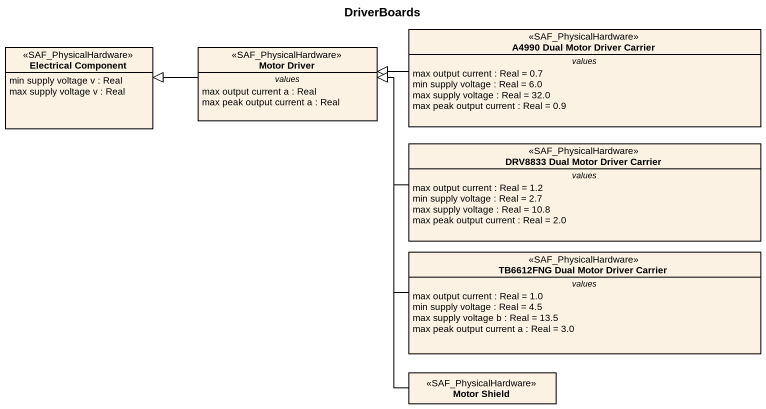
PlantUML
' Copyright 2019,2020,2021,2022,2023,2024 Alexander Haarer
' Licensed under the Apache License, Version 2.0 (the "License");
@startuml
title DriverBoards
hide circle
hide empty members
class "A4990 Dual Motor Driver Carrier" as A4990_Dual_Motor_Driver <<SAF_PhysicalHardware>> {
  -- values --
  max output current : Real = 0.7
  min supply voltage : Real = 6.0
  max supply voltage : Real = 32.0
  max peak output current : Real = 0.9
}
class "Electrical Component" as Electrical_Component <<SAF_PhysicalHardware>> {
  min supply voltage v : Real
  max supply voltage v : Real
}
class "Motor Driver" as Motor_Driver <<SAF_PhysicalHardware>> {
  -- values --
  max output current a : Real
  max peak output current a : Real
}
class "DRV8833 Dual Motor Driver Carrier" as DRV8833_Dual_Motor_Driver <<SAF_PhysicalHardware>> {
  -- values --
  max output current : Real = 1.2
  min supply voltage : Real = 2.7
  max supply voltage : Real = 10.8
  max peak output current : Real = 2.0
}
class "TB6612FNG Dual Motor Driver Carrier" as TB6612FNG_Dual_Motor_Driver <<SAF_PhysicalHardware>> {
  -- values --
  max output current : Real = 1.0
  min supply voltage : Real = 4.5
  max supply voltage b : Real = 13.5
  max peak output current a : Real = 3.0
}
class "Motor Shield" as Motor_Shield <<SAF_PhysicalHardware>>
A4990_Dual_Motor_Driver -left-|> Motor_Driver
Motor_Driver -left-|> Electrical_Component
DRV8833_Dual_Motor_Driver -left-|> Motor_Driver
TB6612FNG_Dual_Motor_Driver -up-|> Motor_Driver
Motor_Shield -up-|> Motor_Driver
@enduml
